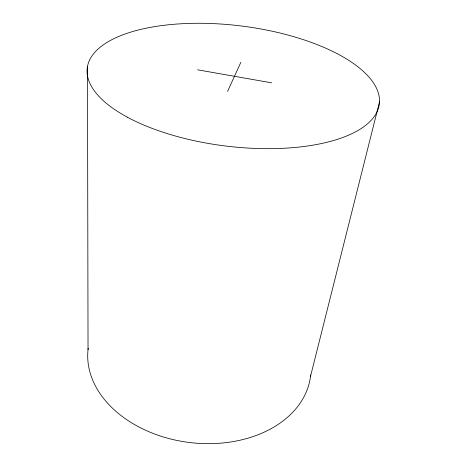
<?xml version="1.0" encoding="UTF-8"?>
<svg xmlns="http://www.w3.org/2000/svg" width="467" height="467" viewBox="0 0 467 467"><rect width="100%" height="100%" fill="white"/><g stroke="black" fill="none" stroke-linecap="round" stroke-linejoin="round"><path stroke-width="0.7" d="M310.508 376.402L379.513 101.818M227.557 91.468L240.838 62.344M197.658 69.822L271.683 82.846M87.487 66.39L88.035 349.66M310.678 374.96A112.039 80.668 7 0 1 189.9 442.553A112.039 80.668 7 0 1 88.205 348.213M127.473 117.246A147.158 60.529 7 0 0 373.623 117.392A147.158 60.529 7 0 0 198.761 23.28A147.158 60.529 7 0 0 127.473 117.246"/></g></svg>
